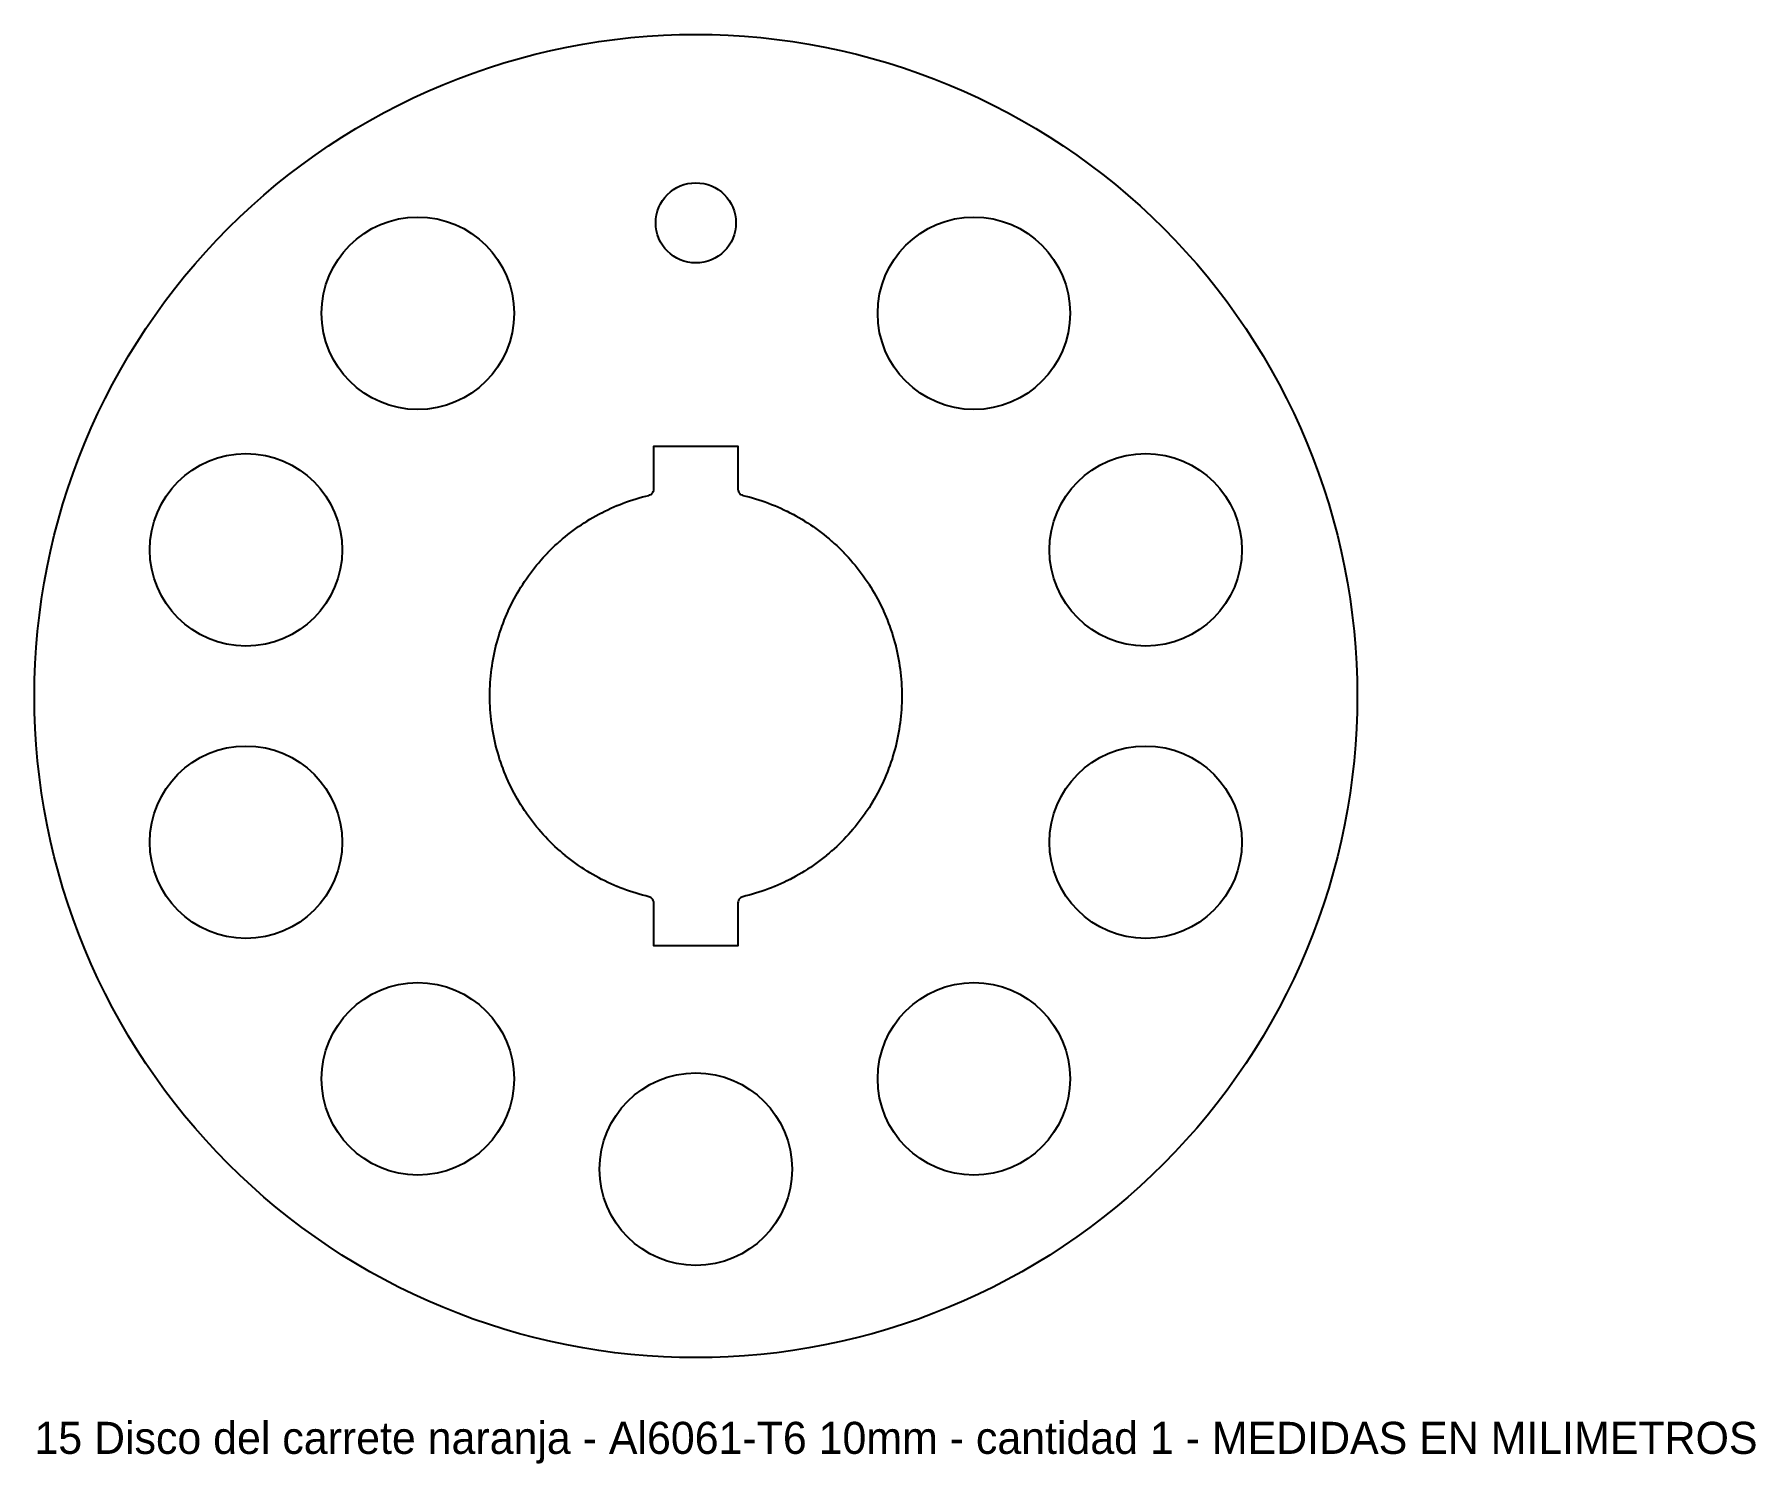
# Model space of a CAD drawing. Header units: millimetres. Extents: x -82 to 132, y -96 to 82.
import ezdxf

# ---------------------------------------------------------------- set-up
doc = ezdxf.new("R2010")
doc.units = ezdxf.units.MM
doc.layers.add('CORTE', color=1, linetype='Continuous')
doc.layers.add('NOTAS', color=3, linetype='Continuous')

msp = doc.modelspace()

# ---------------------------------------------------------------- linework, layer by layer
at = {"layer": 'CORTE'}
for points in [[(82.5, 0), (82.48, -2.02), (82.4, -4.05), (82.28, -6.07), (82.1, -8.09), (81.88, -10.1), (81.61, -12.11), (81.29, -14.1), (80.91, -16.09), (80.5, -18.08), (80.03, -20.05), (79.51, -22), (78.95, -23.95), (78.34, -25.88), (77.68, -27.79), (76.97, -29.69), (76.22, -31.57), (75.42, -33.43), (74.58, -35.27), (73.69, -37.09), (72.76, -38.89), (71.78, -40.66), (70.76, -42.41), (69.7, -44.14), (68.6, -45.83), (67.45, -47.5), (66.26, -49.15), (65.04, -50.76), (63.77, -52.34), (62.47, -53.89), (61.13, -55.4), (59.75, -56.89), (58.34, -58.34), (56.89, -59.75), (55.4, -61.13), (53.89, -62.47), (52.34, -63.77), (50.76, -65.04), (49.15, -66.26), (47.5, -67.45), (45.83, -68.6), (44.14, -69.7), (42.41, -70.76), (40.66, -71.78), (38.89, -72.76), (37.09, -73.69), (35.27, -74.58), (33.43, -75.42), (31.57, -76.22), (29.69, -76.97), (27.79, -77.68), (25.88, -78.34), (23.95, -78.95), (22, -79.51), (20.05, -80.03), (18.08, -80.5), (16.09, -80.91), (14.1, -81.29), (12.11, -81.61), (10.1, -81.88), (8.09, -82.1), (6.07, -82.28), (4.05, -82.4), (2.02, -82.48), (0, -82.5), (-2.02, -82.48), (-4.05, -82.4), (-6.07, -82.28), (-8.09, -82.1), (-10.1, -81.88), (-12.11, -81.61), (-14.1, -81.29), (-16.09, -80.91), (-18.08, -80.5), (-20.05, -80.03), (-22, -79.51), (-23.95, -78.95), (-25.88, -78.34), (-27.79, -77.68), (-29.69, -76.97), (-31.57, -76.22), (-33.43, -75.42), (-35.27, -74.58), (-37.09, -73.69), (-38.89, -72.76), (-40.66, -71.78), (-42.41, -70.76), (-44.14, -69.7), (-45.83, -68.6), (-47.5, -67.45), (-49.15, -66.26), (-50.76, -65.04), (-52.34, -63.77), (-53.89, -62.47), (-55.4, -61.13), (-56.89, -59.75), (-58.34, -58.34), (-59.75, -56.89), (-61.13, -55.4), (-62.47, -53.89), (-63.77, -52.34), (-65.04, -50.76), (-66.26, -49.15), (-67.45, -47.5), (-68.6, -45.83), (-69.7, -44.14), (-70.76, -42.41), (-71.78, -40.66), (-72.76, -38.89), (-73.69, -37.09), (-74.58, -35.27), (-75.42, -33.43), (-76.22, -31.57), (-76.97, -29.69), (-77.68, -27.79), (-78.34, -25.88), (-78.95, -23.95), (-79.51, -22), (-80.03, -20.05), (-80.5, -18.08), (-80.91, -16.09), (-81.29, -14.1), (-81.61, -12.11), (-81.88, -10.1), (-82.1, -8.09), (-82.28, -6.07), (-82.4, -4.05), (-82.48, -2.02), (-82.5, 0), (-82.48, 2.02), (-82.4, 4.05), (-82.28, 6.07), (-82.1, 8.09), (-81.88, 10.1), (-81.61, 12.11), (-81.29, 14.1), (-80.91, 16.09), (-80.5, 18.08), (-80.03, 20.05), (-79.51, 22), (-78.95, 23.95), (-78.34, 25.88), (-77.68, 27.79), (-76.97, 29.69), (-76.22, 31.57), (-75.42, 33.43), (-74.58, 35.27), (-73.69, 37.09), (-72.76, 38.89), (-71.78, 40.66), (-70.76, 42.41), (-69.7, 44.14), (-68.6, 45.83), (-67.45, 47.5), (-66.26, 49.15), (-65.04, 50.76), (-63.77, 52.34), (-62.47, 53.89), (-61.13, 55.4), (-59.75, 56.89), (-58.34, 58.34), (-56.89, 59.75), (-55.4, 61.13), (-53.89, 62.47), (-52.34, 63.77), (-50.76, 65.04), (-49.15, 66.26), (-47.5, 67.45), (-45.83, 68.6), (-44.14, 69.7), (-42.41, 70.76), (-40.66, 71.78), (-38.89, 72.76), (-37.09, 73.69), (-35.27, 74.58), (-33.43, 75.42), (-31.57, 76.22), (-29.69, 76.97), (-27.79, 77.68), (-25.88, 78.34), (-23.95, 78.95), (-22, 79.51), (-20.05, 80.03), (-18.08, 80.5), (-16.09, 80.91), (-14.1, 81.29), (-12.11, 81.61), (-10.1, 81.88), (-8.09, 82.1), (-6.07, 82.28), (-4.05, 82.4), (-2.02, 82.48), (0, 82.5), (2.02, 82.48), (4.05, 82.4), (6.07, 82.28), (8.09, 82.1), (10.1, 81.88), (12.11, 81.61), (14.1, 81.29), (16.09, 80.91), (18.08, 80.5), (20.05, 80.03), (22, 79.51), (23.95, 78.95), (25.88, 78.34), (27.79, 77.68), (29.69, 76.97), (31.57, 76.22), (33.43, 75.42), (35.27, 74.58), (37.09, 73.69), (38.89, 72.76), (40.66, 71.78), (42.41, 70.76), (44.14, 69.7), (45.83, 68.6), (47.5, 67.45), (49.15, 66.26), (50.76, 65.04), (52.34, 63.77), (53.89, 62.47), (55.4, 61.13), (56.89, 59.75), (58.34, 58.34), (59.75, 56.89), (61.13, 55.4), (62.47, 53.89), (63.77, 52.34), (65.04, 50.76), (66.26, 49.15), (67.45, 47.5), (68.6, 45.83), (69.7, 44.14), (70.76, 42.41), (71.78, 40.66), (72.76, 38.89), (73.69, 37.09), (74.58, 35.27), (75.42, 33.43), (76.22, 31.57), (76.97, 29.69), (77.68, 27.79), (78.34, 25.88), (78.95, 23.95), (79.51, 22), (80.03, 20.05), (80.5, 18.08), (80.91, 16.09), (81.29, 14.1), (81.61, 12.11), (81.88, 10.1), (82.1, 8.09), (82.28, 6.07), (82.4, 4.05), (82.48, 2.02), (82.5, 0)], [(-5.25, -25.8), (-5.26, -25.65), (-5.31, -25.5), (-5.38, -25.37), (-5.47, -25.25), (-5.59, -25.15), (-5.72, -25.07), (-5.86, -25.02), (-6.24, -24.93), (-6.25, -24.93), (-6.65, -24.83), (-6.65, -24.82), (-7.05, -24.71), (-7.06, -24.71), (-7.46, -24.59), (-7.46, -24.59), (-7.86, -24.47), (-7.86, -24.47), (-8.26, -24.34), (-8.26, -24.34), (-8.65, -24.2), (-8.66, -24.2), (-9.05, -24.05), (-9.06, -24.05), (-9.44, -23.9), (-9.45, -23.9), (-9.83, -23.74), (-9.84, -23.74), (-10.22, -23.58), (-10.23, -23.58), (-10.6, -23.41), (-10.61, -23.41), (-10.99, -23.23), (-10.99, -23.23), (-11.36, -23.05), (-11.37, -23.05), (-11.74, -22.86), (-11.75, -22.86), (-12.11, -22.67), (-12.12, -22.66), (-12.48, -22.47), (-12.49, -22.46), (-12.85, -22.26), (-12.85, -22.26), (-13.21, -22.05), (-13.22, -22.04), (-13.57, -21.83), (-13.57, -21.82), (-13.92, -21.6), (-13.93, -21.6), (-14.28, -21.37), (-14.28, -21.37), (-14.62, -21.13), (-14.63, -21.13), (-14.97, -20.89), (-14.97, -20.89), (-15.31, -20.64), (-15.31, -20.64), (-15.64, -20.39), (-15.65, -20.39), (-15.97, -20.13), (-15.98, -20.13), (-16.3, -19.87), (-16.31, -19.86), (-16.62, -19.6), (-16.63, -19.59), (-16.94, -19.32), (-16.95, -19.32), (-17.26, -19.04), (-17.26, -19.04), (-17.57, -18.76), (-17.57, -18.76), (-17.87, -18.47), (-17.88, -18.47), (-18.17, -18.17), (-18.17, -18.17), (-18.47, -17.88), (-18.47, -17.87), (-18.76, -17.57), (-18.76, -17.57), (-19.04, -17.26), (-19.04, -17.26), (-19.32, -16.95), (-19.32, -16.94), (-19.59, -16.63), (-19.6, -16.62), (-19.86, -16.31), (-19.87, -16.3), (-20.13, -15.98), (-20.13, -15.97), (-20.39, -15.65), (-20.39, -15.64), (-20.64, -15.31), (-20.64, -15.31), (-20.89, -14.97), (-20.89, -14.97), (-21.13, -14.63), (-21.13, -14.62), (-21.37, -14.28), (-21.37, -14.28), (-21.6, -13.93), (-21.6, -13.92), (-21.82, -13.57), (-21.83, -13.57), (-22.04, -13.22), (-22.05, -13.21), (-22.26, -12.85), (-22.26, -12.85), (-22.46, -12.49), (-22.47, -12.48), (-22.66, -12.12), (-22.67, -12.11), (-22.86, -11.75), (-22.86, -11.74), (-23.05, -11.37), (-23.05, -11.36), (-23.23, -10.99), (-23.23, -10.99), (-23.41, -10.61), (-23.41, -10.6), (-23.58, -10.23), (-23.58, -10.22), (-23.74, -9.84), (-23.74, -9.83), (-23.9, -9.45), (-23.9, -9.44), (-24.05, -9.06), (-24.05, -9.05), (-24.2, -8.66), (-24.2, -8.65), (-24.34, -8.26), (-24.34, -8.26), (-24.47, -7.86), (-24.47, -7.86), (-24.59, -7.46), (-24.59, -7.46), (-24.71, -7.06), (-24.71, -7.05), (-24.82, -6.65), (-24.83, -6.65), (-24.93, -6.25), (-24.93, -6.24), (-25.03, -5.84), (-25.03, -5.83), (-25.12, -5.43), (-25.12, -5.42), (-25.21, -5.02), (-25.21, -5.01), (-25.28, -4.6), (-25.29, -4.6), (-25.36, -4.19), (-25.36, -4.18), (-25.42, -3.77), (-25.42, -3.77), (-25.48, -3.36), (-25.48, -3.35), (-25.53, -2.94), (-25.53, -2.93), (-25.58, -2.52), (-25.58, -2.52), (-25.61, -2.1), (-25.61, -2.1), (-25.64, -1.68), (-25.65, -1.68), (-25.67, -1.26), (-25.67, -1.26), (-25.69, -0.84), (-25.69, -0.84), (-25.7, -0.42), (-25.7, -0.42), (-25.7, 0), (-25.7, 0), (-25.7, 0.42), (-25.7, 0.42), (-25.69, 0.84), (-25.69, 0.84), (-25.67, 1.26), (-25.67, 1.26), (-25.65, 1.68), (-25.64, 1.68), (-25.61, 2.1), (-25.61, 2.1), (-25.58, 2.52), (-25.58, 2.52), (-25.53, 2.93), (-25.53, 2.94), (-25.48, 3.35), (-25.48, 3.36), (-25.42, 3.77), (-25.42, 3.77), (-25.36, 4.18), (-25.36, 4.19), (-25.29, 4.6), (-25.28, 4.6), (-25.21, 5.01), (-25.21, 5.02), (-25.12, 5.42), (-25.12, 5.43), (-25.03, 5.83), (-25.03, 5.84), (-24.93, 6.24), (-24.93, 6.25), (-24.83, 6.65), (-24.82, 6.65), (-24.71, 7.05), (-24.71, 7.06), (-24.59, 7.46), (-24.59, 7.46), (-24.47, 7.86), (-24.47, 7.86), (-24.34, 8.26), (-24.34, 8.26), (-24.2, 8.65), (-24.2, 8.66), (-24.05, 9.05), (-24.05, 9.06), (-23.9, 9.44), (-23.9, 9.45), (-23.74, 9.83), (-23.74, 9.84), (-23.58, 10.22), (-23.58, 10.23), (-23.41, 10.6), (-23.41, 10.61), (-23.23, 10.99), (-23.23, 10.99), (-23.05, 11.36), (-23.05, 11.37), (-22.86, 11.74), (-22.86, 11.75), (-22.67, 12.11), (-22.66, 12.12), (-22.47, 12.48), (-22.46, 12.49), (-22.26, 12.85), (-22.26, 12.85), (-22.05, 13.21), (-22.04, 13.22), (-21.83, 13.57), (-21.82, 13.57), (-21.6, 13.92), (-21.6, 13.93), (-21.37, 14.28), (-21.37, 14.28), (-21.13, 14.62), (-21.13, 14.63), (-20.89, 14.97), (-20.89, 14.97), (-20.64, 15.31), (-20.64, 15.31), (-20.39, 15.64), (-20.39, 15.65), (-20.13, 15.97), (-20.13, 15.98), (-19.87, 16.3), (-19.86, 16.31), (-19.6, 16.62), (-19.59, 16.63), (-19.32, 16.94), (-19.32, 16.95), (-19.04, 17.26), (-19.04, 17.26), (-18.76, 17.57), (-18.76, 17.57), (-18.47, 17.87), (-18.47, 17.88), (-18.17, 18.17), (-18.17, 18.17), (-17.88, 18.47), (-17.87, 18.47), (-17.57, 18.76), (-17.57, 18.76), (-17.26, 19.04), (-17.26, 19.04), (-16.95, 19.32), (-16.94, 19.32), (-16.63, 19.59), (-16.62, 19.6), (-16.31, 19.86), (-16.3, 19.87), (-15.98, 20.13), (-15.97, 20.13), (-15.65, 20.39), (-15.64, 20.39), (-15.31, 20.64), (-15.31, 20.64), (-14.97, 20.89), (-14.97, 20.89), (-14.63, 21.13), (-14.62, 21.13), (-14.28, 21.37), (-14.28, 21.37), (-13.93, 21.6), (-13.92, 21.6), (-13.57, 21.82), (-13.57, 21.83), (-13.22, 22.04), (-13.21, 22.05), (-12.85, 22.26), (-12.85, 22.26), (-12.49, 22.46), (-12.48, 22.47), (-12.12, 22.66), (-12.11, 22.67), (-11.75, 22.86), (-11.74, 22.86), (-11.37, 23.05), (-11.36, 23.05), (-10.99, 23.23), (-10.99, 23.23), (-10.61, 23.41), (-10.6, 23.41), (-10.23, 23.58), (-10.22, 23.58), (-9.84, 23.74), (-9.83, 23.74), (-9.45, 23.9), (-9.44, 23.9), (-9.06, 24.05), (-9.05, 24.05), (-8.66, 24.2), (-8.65, 24.2), (-8.26, 24.34), (-8.26, 24.34), (-7.86, 24.47), (-7.86, 24.47), (-7.46, 24.59), (-7.46, 24.59), (-7.06, 24.71), (-7.05, 24.71), (-6.65, 24.82), (-6.65, 24.83), (-6.25, 24.93), (-6.24, 24.93), (-5.86, 25.02), (-5.72, 25.07), (-5.59, 25.15), (-5.47, 25.25), (-5.38, 25.37), (-5.31, 25.5), (-5.26, 25.65), (-5.25, 25.8), (-5.25, 31.11), (-5.25, 31.15), (-5.21, 31.15), (5.21, 31.15), (5.25, 31.15), (5.25, 31.11), (5.25, 25.8), (5.26, 25.65), (5.31, 25.5), (5.38, 25.37), (5.47, 25.25), (5.59, 25.15), (5.72, 25.07), (5.86, 25.02), (6.24, 24.93), (6.25, 24.93), (6.65, 24.83), (6.65, 24.82), (7.05, 24.71), (7.06, 24.71), (7.46, 24.59), (7.46, 24.59), (7.86, 24.47), (7.86, 24.47), (8.26, 24.34), (8.26, 24.34), (8.65, 24.2), (8.66, 24.2), (9.05, 24.05), (9.06, 24.05), (9.44, 23.9), (9.45, 23.9), (9.83, 23.74), (9.84, 23.74), (10.22, 23.58), (10.23, 23.58), (10.6, 23.41), (10.61, 23.41), (10.99, 23.23), (10.99, 23.23), (11.36, 23.05), (11.37, 23.05), (11.74, 22.86), (11.75, 22.86), (12.11, 22.67), (12.12, 22.66), (12.48, 22.47), (12.49, 22.46), (12.85, 22.26), (12.85, 22.26), (13.21, 22.05), (13.22, 22.04), (13.57, 21.83), (13.57, 21.82), (13.92, 21.6), (13.93, 21.6), (14.28, 21.37), (14.28, 21.37), (14.62, 21.13), (14.63, 21.13), (14.97, 20.89), (14.97, 20.89), (15.31, 20.64), (15.31, 20.64), (15.64, 20.39), (15.65, 20.39), (15.97, 20.13), (15.98, 20.13), (16.3, 19.87), (16.31, 19.86), (16.62, 19.6), (16.63, 19.59), (16.94, 19.32), (16.95, 19.32), (17.26, 19.04), (17.26, 19.04), (17.57, 18.76), (17.57, 18.76), (17.87, 18.47), (17.88, 18.47), (18.17, 18.17), (18.17, 18.17), (18.47, 17.88), (18.47, 17.87), (18.76, 17.57), (18.76, 17.57), (19.04, 17.26), (19.04, 17.26), (19.32, 16.95), (19.32, 16.94), (19.59, 16.63), (19.6, 16.62), (19.86, 16.31), (19.87, 16.3), (20.13, 15.98), (20.13, 15.97), (20.39, 15.65), (20.39, 15.64), (20.64, 15.31), (20.64, 15.31), (20.89, 14.97), (20.89, 14.97), (21.13, 14.63), (21.13, 14.62), (21.37, 14.28), (21.37, 14.28), (21.6, 13.93), (21.6, 13.92), (21.82, 13.57), (21.83, 13.57), (22.04, 13.22), (22.05, 13.21), (22.26, 12.85), (22.26, 12.85), (22.46, 12.49), (22.47, 12.48), (22.66, 12.12), (22.67, 12.11), (22.86, 11.75), (22.86, 11.74), (23.05, 11.37), (23.05, 11.36), (23.23, 10.99), (23.23, 10.99), (23.41, 10.61), (23.41, 10.6), (23.58, 10.23), (23.58, 10.22), (23.74, 9.84), (23.74, 9.83), (23.9, 9.45), (23.9, 9.44), (24.05, 9.06), (24.05, 9.05), (24.2, 8.66), (24.2, 8.65), (24.34, 8.26), (24.34, 8.26), (24.47, 7.86), (24.47, 7.86), (24.59, 7.46), (24.59, 7.46), (24.71, 7.06), (24.71, 7.05), (24.82, 6.65), (24.83, 6.65), (24.93, 6.25), (24.93, 6.24), (25.03, 5.84), (25.03, 5.83), (25.12, 5.43), (25.12, 5.42), (25.21, 5.02), (25.21, 5.01), (25.28, 4.6), (25.29, 4.6), (25.36, 4.19), (25.36, 4.18), (25.42, 3.77), (25.42, 3.77), (25.48, 3.36), (25.48, 3.35), (25.53, 2.94), (25.53, 2.93), (25.58, 2.52), (25.58, 2.52), (25.61, 2.1), (25.61, 2.1), (25.64, 1.68), (25.65, 1.68), (25.67, 1.26), (25.67, 1.26), (25.69, 0.84), (25.69, 0.84), (25.7, 0.42), (25.7, 0.42), (25.7, 0), (25.7, 0), (25.7, -0.42), (25.7, -0.42), (25.69, -0.84), (25.69, -0.84), (25.67, -1.26), (25.67, -1.26), (25.65, -1.68), (25.64, -1.68), (25.61, -2.1), (25.61, -2.1), (25.58, -2.52), (25.58, -2.52), (25.53, -2.93), (25.53, -2.94), (25.48, -3.35), (25.48, -3.36), (25.42, -3.77), (25.42, -3.77), (25.36, -4.18), (25.36, -4.19), (25.29, -4.6), (25.28, -4.6), (25.21, -5.01), (25.21, -5.02), (25.12, -5.42), (25.12, -5.43), (25.03, -5.83), (25.03, -5.84), (24.93, -6.24), (24.93, -6.25), (24.83, -6.65), (24.82, -6.65), (24.71, -7.05), (24.71, -7.06), (24.59, -7.46), (24.59, -7.46), (24.47, -7.86), (24.47, -7.86), (24.34, -8.26), (24.34, -8.26), (24.2, -8.65), (24.2, -8.66), (24.05, -9.05), (24.05, -9.06), (23.9, -9.44), (23.9, -9.45), (23.74, -9.83), (23.74, -9.84), (23.58, -10.22), (23.58, -10.23), (23.41, -10.6), (23.41, -10.61), (23.23, -10.99), (23.23, -10.99), (23.05, -11.36), (23.05, -11.37), (22.86, -11.74), (22.86, -11.75), (22.67, -12.11), (22.66, -12.12), (22.47, -12.48), (22.46, -12.49), (22.26, -12.85), (22.26, -12.85), (22.05, -13.21), (22.04, -13.22), (21.83, -13.57), (21.82, -13.57), (21.6, -13.92), (21.6, -13.93), (21.37, -14.28), (21.37, -14.28), (21.13, -14.62), (21.13, -14.63), (20.89, -14.97), (20.89, -14.97), (20.64, -15.31), (20.64, -15.31), (20.39, -15.64), (20.39, -15.65), (20.13, -15.97), (20.13, -15.98), (19.87, -16.3), (19.86, -16.31), (19.6, -16.62), (19.59, -16.63), (19.32, -16.94), (19.32, -16.95), (19.04, -17.26), (19.04, -17.26), (18.76, -17.57), (18.76, -17.57), (18.47, -17.87), (18.47, -17.88), (18.17, -18.17), (18.17, -18.17), (17.88, -18.47), (17.87, -18.47), (17.57, -18.76), (17.57, -18.76), (17.26, -19.04), (17.26, -19.04), (16.95, -19.32), (16.94, -19.32), (16.63, -19.59), (16.62, -19.6), (16.31, -19.86), (16.3, -19.87), (15.98, -20.13), (15.97, -20.13), (15.65, -20.39), (15.64, -20.39), (15.31, -20.64), (15.31, -20.64), (14.97, -20.89), (14.97, -20.89), (14.63, -21.13), (14.62, -21.13), (14.28, -21.37), (14.28, -21.37), (13.93, -21.6), (13.92, -21.6), (13.57, -21.82), (13.57, -21.83), (13.22, -22.04), (13.21, -22.05), (12.85, -22.26), (12.85, -22.26), (12.49, -22.46), (12.48, -22.47), (12.12, -22.66), (12.11, -22.67), (11.75, -22.86), (11.74, -22.86), (11.37, -23.05), (11.36, -23.05), (10.99, -23.23), (10.99, -23.23), (10.61, -23.41), (10.6, -23.41), (10.23, -23.58), (10.22, -23.58), (9.84, -23.74), (9.83, -23.74), (9.45, -23.9), (9.44, -23.9), (9.06, -24.05), (9.05, -24.05), (8.66, -24.2), (8.65, -24.2), (8.26, -24.34), (8.26, -24.34), (7.86, -24.47), (7.86, -24.47), (7.46, -24.59), (7.46, -24.59), (7.06, -24.71), (7.05, -24.71), (6.65, -24.82), (6.65, -24.83), (6.25, -24.93), (6.24, -24.93), (5.86, -25.02), (5.72, -25.07), (5.59, -25.15), (5.47, -25.25), (5.38, -25.37), (5.31, -25.5), (5.26, -25.65), (5.25, -25.8), (5.25, -31.11), (5.25, -31.15), (5.21, -31.15), (-5.21, -31.15), (-5.25, -31.15), (-5.25, -31.11), (-5.25, -25.8)]]:
    msp.add_lwpolyline(points, close=True, dxfattribs=at)
for centre, radius in [((0, 59), 5), ((-34.68, 47.73), 12), ((34.68, 47.73), 12), ((-56.11, 18.23), 12), ((56.11, 18.23), 12), ((-56.11, -18.23), 12), ((56.11, -18.23), 12), ((-34.68, -47.73), 12), ((34.68, -47.73), 12), ((0, -59), 12)]:
    msp.add_circle(centre, radius, dxfattribs=at)

# ---------------------------------------------------------------- texts
at = {"layer": 'NOTAS'}
msp.add_text('15 Disco del carrete naranja - Al6061-T6 10mm - cantidad 1 - MEDIDAS EN MILIMETROS', height=4, dxfattribs=at).set_placement((-82.5, -94.5))

doc.saveas('drawing.dxf')
